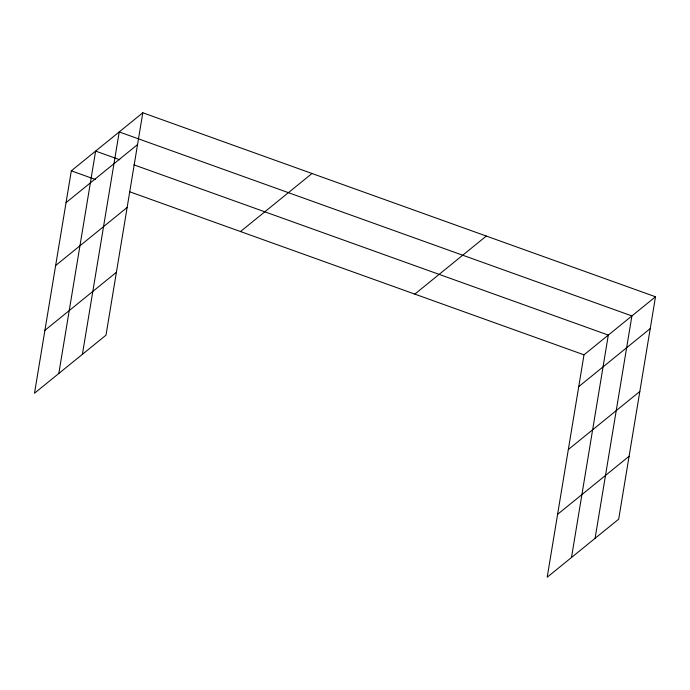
<?xml version="1.0" encoding="UTF-8"?>
<svg xmlns="http://www.w3.org/2000/svg" width="690" height="690" viewBox="0 0 690 690"><rect width="100%" height="100%" fill="white"/><g stroke="black" fill="none" stroke-linecap="round" stroke-linejoin="round"><path stroke-width="1.03" d="M142.813 112.772L71.32 170.827L34.5 393.222L106.001 335.168L142.813 112.772L655.5 296.778L618.68 519.173L547.187 577.228L583.999 354.832L655.5 296.778M58.814 373.488L95.625 151.093L119.793 159.77M82.403 354.324L119.223 131.937L631.902 315.934L595.091 538.329M571.493 557.486L608.313 335.09L133.895 164.824M66.05 202.627L137.552 144.572M55.64 265.529L127.141 207.474M44.91 330.329L116.412 272.274M240.499 231.547L312.001 173.492M414.819 294.113L486.312 236.058M578.738 386.633L650.239 328.578M568.327 449.526L639.82 391.471M557.598 514.326L629.099 456.271M71.32 170.827L95.487 179.504M129.729 191.794L583.999 354.832"/></g></svg>
